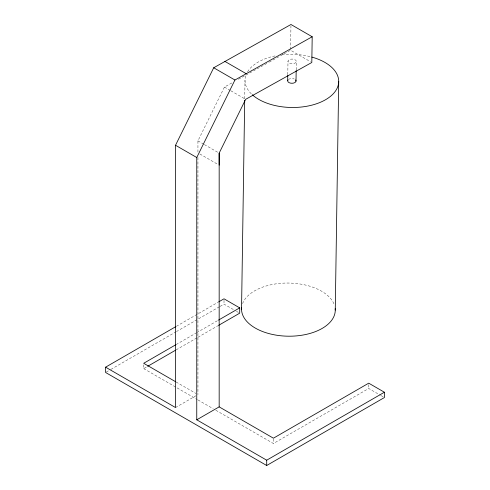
<?xml version="1.0" encoding="UTF-8"?>
<svg xmlns="http://www.w3.org/2000/svg" width="490" height="490" viewBox="0 0 490 490"><rect width="100%" height="100%" fill="white"/><g stroke="black" fill="none" stroke-linecap="round" stroke-linejoin="round"><path stroke-width="0.37" stroke-dasharray="2.45 1.84" d="M244.718 98.796L244.994 80.433M287.783 74.701L287.991 61.201M290.588 49.472L290.944 26.013M296.18 69.868L296.309 61.617A4.171 2.364 0.9 0 0 290.325 59.266A4.171 2.364 0.9 0 0 289.811 63.345A4.171 2.364 0.9 0 0 296.309 61.617M197.942 152.133L197.936 140.857L224.426 87.079L232.444 82.608M176.375 326.309L218.05 302.25M106.257 372.106L110.226 369.815M110.887 369.429L175.714 332M176.375 331.62L219.373 306.795M220.035 306.415L224.01 304.125L233.81 309.784M176.131 344.562L195.994 333.096M196.655 332.716L217.842 320.478M143.686 364.811L143.686 368.603L147 366.692M176.131 349.872L197.317 337.641M197.978 337.261L217.842 325.795M175.53 407.551L195.963 395.755M215.839 410.259L273.426 443.505L368.719 388.49L380.485 395.283M238.459 79.264L268.526 62.512M269.194 62.138L290.582 50.225L310.519 61.74M224.426 87.079L230.214 90.423M230.857 90.791L245.655 99.335M197.936 140.857L203.73 144.201M204.373 144.568L219.165 153.113M199.871 154.001L217.885 164.401M236.425 311.291L238.385 312.424M381.14 395.657L383.1 396.79M176.106 382.01L195.957 393.47M143.686 368.603L197.305 399.558M197.966 399.944L213.193 408.734M368.719 384.693L368.719 388.49M273.426 438.954L273.426 443.505M224.01 300.327L224.01 304.125M197.942 157.474L197.942 394.615M251.272 93.792A46.862 26.576 0.9 0 1 245.778 75.595M247.566 71.779A46.862 26.576 0.9 0 1 275.349 55.866M281.946 54.837A46.862 26.576 0.9 0 1 311.199 56.901M288.402 79.552A4.171 2.364 0.9 0 1 294.19 78.976M242.568 303.622A46.862 26.576 0.9 0 1 289.014 283.049A46.862 26.576 0.9 0 1 334.474 305.239"/><path stroke-width="0.73" d="M241.546 309.141L244.694 100.321M287.691 80.703L287.771 75.454M296.015 81.126L296.168 70.621M105.595 367.175L175.53 407.551L175.53 145.261L213.701 67.767L290.968 24.5L312.197 36.756L311.812 62.481L245.655 99.335L219.171 153.101L219.171 406.872L273.426 438.195L368.719 383.174L384.405 392.233L384.405 397.543L266.701 465.5L105.595 372.486L105.595 367.175L175.714 326.689M335.264 310.096L338.713 81.389M384.405 392.233L266.701 460.19L196.76 419.808L196.76 157.517L234.931 80.023L312.197 36.756M218.712 301.865L224.01 298.808L239.696 307.867L239.696 313.177L218.503 325.409M175.469 344.948L143.686 363.292L175.445 381.63M218.503 320.099L239.696 307.867M147.662 366.312L175.469 350.258M196.76 419.808L219.171 406.872M224.812 61.354L246.041 73.61M213.701 67.767L234.931 80.023M175.53 145.261L196.76 157.517M219.165 153.113L219.171 165.142M266.701 460.19L266.701 465.5M311.897 57.091A46.862 26.576 0.9 0 1 326.94 98.888A46.862 26.576 0.9 0 1 252.246 94.711M295.605 79.919A4.171 2.364 0.9 0 1 292.101 83.276A4.171 2.364 0.9 0 1 287.912 80.103M335.197 308.712A46.862 26.576 0.9 0 1 288.408 336.201A46.862 26.576 0.9 0 1 241.607 307.763"/></g></svg>
